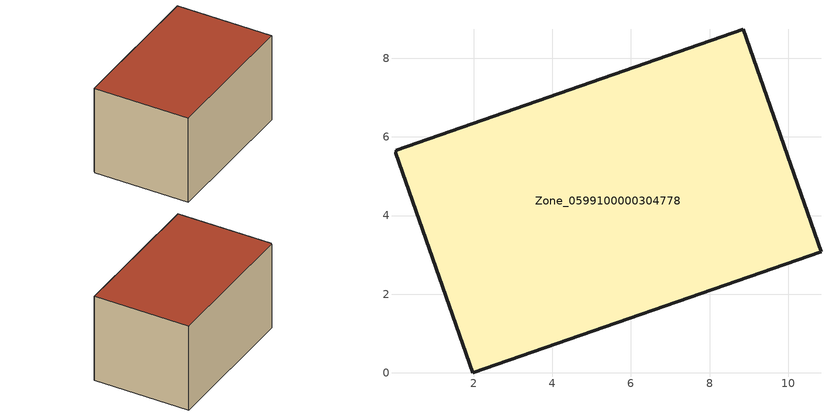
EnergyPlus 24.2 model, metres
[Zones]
Zone_0599100000304778
 floor ground (C_G): 0.04,5.65 8.85,8.74 10.83,3.08 1.98,0 0.02,5.59 z0
 wall outside (C_F): 10.83,3.08 8.85,8.74 0.04,5.65 0.02,5.59 1.98,0 10.83,3.08 z0:5.58
 roof outside (C_R): 8.85,8.74 0.04,5.65 0.02,5.59 1.98,0 10.83,3.08 z5.58
[BUILDING]
Pand.0599100000304778: North Axis=0; Terrain=City; Loads Convergence Tolerance Value=0.04; Temperature Convergence Tolerance Value=0.4; Solar Distribution=FullExterior; Maximum Number of Warmup Days=25; Minimum Number of Warmup Days=1
[Site:Location]
Rotterdam.The.Hague.AP_ZH_NLD Design_Conditions: Latitude=51.96; Longitude=4.45; Time Zone=1; Elevation=-4.5
[SITE:GROUNDTEMPERATURE:BUILDINGSURFACE]
18, 18, 18, 18, 18, 18, 18, 18, 18, 18, 18, 18
[MATERIAL] Thermal Absorptance=0.9; Solar Absorptance=0.7; Visible Absorptance=0.7
Name | Roughness | Thickness | Conductivity | Density | Specific Heat
G.TI.1946-1964 | MediumSmooth | 0.15 | 1 | 540 | 1210
F.TI.1946-1964 | Rough | 0.3 | 0.857143 | 1920 | 840
R.TI.1946-1964 | MediumRough | 0.2 | 0.277778 | 1500 | 1000
[CONSTRUCTION]
C_G: G.TI.1946-1964
C_F: F.TI.1946-1964
C_R: R.TI.1946-1964
[ZONE]
Zone_0599100000304778: Type=1; Multiplier=1; Ceiling Height=Autocalculate; Volume=Autocalculate; Floor Area=autocalculate; Part of Total Floor Area=Yes
[ZONEINFILTRATION:DESIGNFLOWRATE]
Infil_Zone_0599100000304778: Zone or ZoneList or Space or SpaceList=Zone_0599100000304778; Schedule=AlwaysOn; Design Flow Rate Calculation Method=Flow/Area; Flow Rate per Floor Area=0.003; Constant Term Coefficient=1; Temperature Term Coefficient=0; Velocity Term Coefficient=0; Velocity Squared Term Coefficient=0
[HVACTEMPLATE:ZONE:IDEALLOADSAIRSYSTEM]
Zone_0599100000304778: Maximum Heating Supply Air Temperature=50; Minimum Cooling Supply Air Temperature=13; Maximum Heating Supply Air Humidity Ratio=0.0156; Minimum Cooling Supply Air Humidity Ratio=0.0077; Heating Limit=NoLimit; Cooling Limit=NoLimit; Dehumidification Control Type=ConstantSensibleHeatRatio; Cooling Sensible Heat Ratio=0.7; Dehumidification Setpoint=60; Humidification Control Type=None; Humidification Setpoint=30; Outdoor Air Method=None; Outdoor Air Flow Rate per Person=0.00944; Outdoor Air Flow Rate per Zone Floor Area=0; Outdoor Air Flow Rate per Zone=0; Demand Controlled Ventilation Type=None; Outdoor Air Economizer Type=NoEconomizer; Heat Recovery Type=None; Sensible Heat Recovery Effectiveness=0.7; Latent Heat Recovery Effectiveness=0.65
[ZONECONTROL:THERMOSTAT]
ThermostatControl_Zone_0599100000304778: Zone or ZoneList=Zone_0599100000304778; Control Type Schedule=DualSetpointControlType; Control 1=Thermostat_Zone_0599100000304778; Temperature Difference Between Cutout And Setpoint=0
[THERMOSTATSETPOINT:DUALSETPOINT]
Thermostat_Zone_0599100000304778: Heating Setpoint Temperature Schedule=HeatingSetpoint_Zone_0599100000304778; Cooling Setpoint Temperature Schedule=CoolingSetpoint_Zone_0599100000304778
[SCHEDULE:COMPACT]
HeatingSetpoint_Zone_0599100000304778: Through: 12/31, For: AllDays, Until: 24:00, 21
CoolingSetpoint_Zone_0599100000304778: Through: 12/31, For: AllDays, Until: 24:00, 24
DualSetpointControlType: Through: 12/31, For: AllDays, Until: 24:00, 4
AlwaysOn: Through: 12/31, For: AllDays, Until: 24:00, 1
